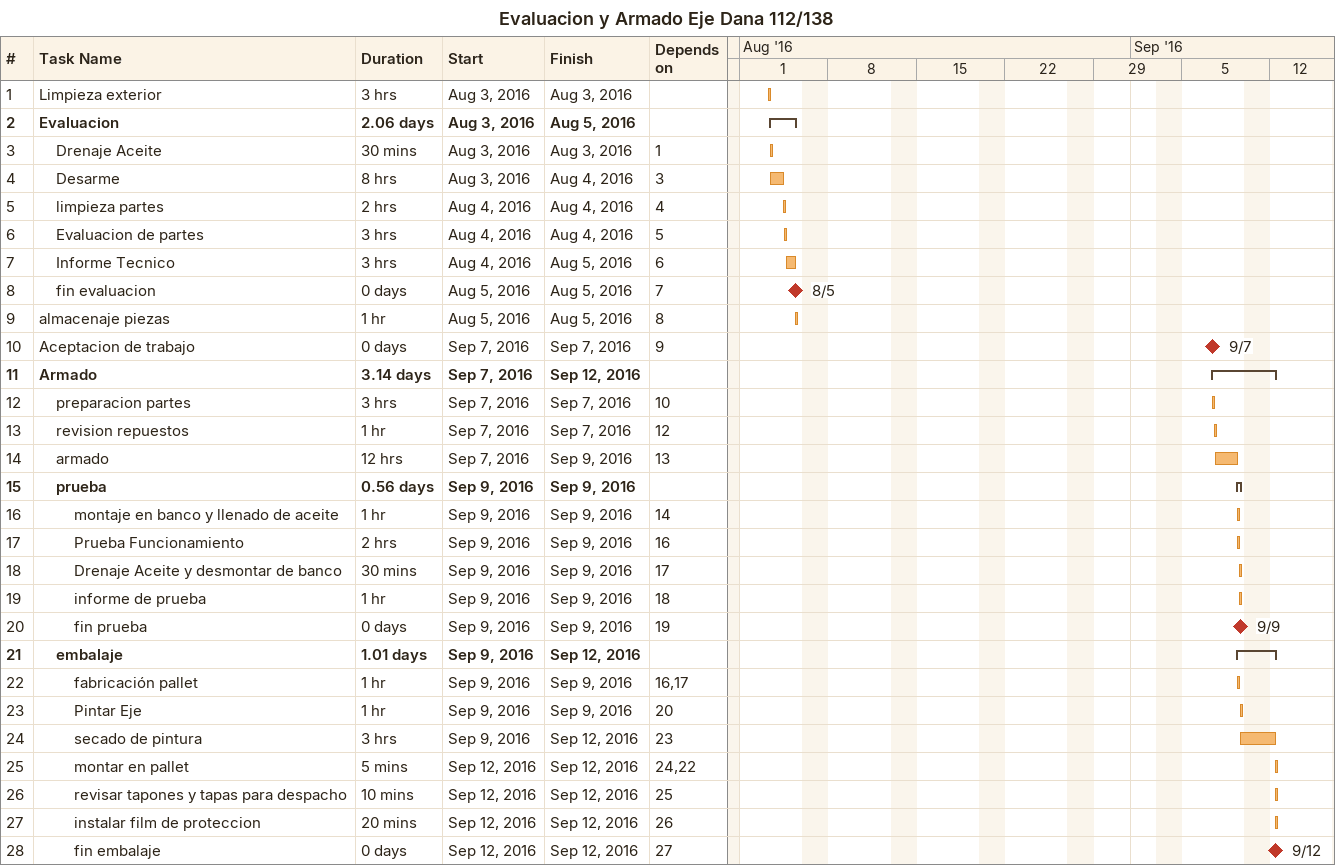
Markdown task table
Evaluacion y Armado Eje Dana 112/138

| ID | Level | Task | Duration | Start | Finish | Predecessors |
|---|---|---|---|---|---|---|
| 1 | 1 | Limpieza exterior | 3h | 2016-08-03 | 2016-08-03 |  |
| 2 | 1 | **Evaluacion** | 2.06d | 2016-08-03 | 2016-08-05 |  |
| 3 | 2 | Drenaje Aceite | 30min | 2016-08-03 | 2016-08-03 | 1 |
| 4 | 2 | Desarme | 8h | 2016-08-03 | 2016-08-04 | 3 |
| 5 | 2 | limpieza partes | 2h | 2016-08-04 | 2016-08-04 | 4 |
| 6 | 2 | Evaluacion de partes | 3h | 2016-08-04 | 2016-08-04 | 5 |
| 7 | 2 | Informe Tecnico | 3h | 2016-08-04 | 2016-08-05 | 6 |
| 8 | 2 | fin evaluacion | 0d | 2016-08-05 | 2016-08-05 | 7 |
| 9 | 1 | almacenaje piezas | 1h | 2016-08-05 | 2016-08-05 | 8 |
| 10 | 1 | Aceptacion de trabajo | 0d | 2016-09-07 | 2016-09-07 | 9 |
| 11 | 1 | **Armado** | 3.14d | 2016-09-07 | 2016-09-12 |  |
| 12 | 2 | preparacion partes | 3h | 2016-09-07 | 2016-09-07 | 10 |
| 13 | 2 | revision repuestos | 1h | 2016-09-07 | 2016-09-07 | 12 |
| 14 | 2 | armado | 12h | 2016-09-07 | 2016-09-09 | 13 |
| 15 | 2 | **prueba** | 0.56d | 2016-09-09 | 2016-09-09 |  |
| 16 | 3 | montaje en banco y llenado de aceite | 1h | 2016-09-09 | 2016-09-09 | 14 |
| 17 | 3 | Prueba Funcionamiento | 2h | 2016-09-09 | 2016-09-09 | 16 |
| 18 | 3 | Drenaje Aceite y desmontar de banco | 30min | 2016-09-09 | 2016-09-09 | 17 |
| 19 | 3 | informe de prueba | 1h | 2016-09-09 | 2016-09-09 | 18 |
| 20 | 3 | fin prueba | 0d | 2016-09-09 | 2016-09-09 | 19 |
| 21 | 2 | **embalaje** | 1.01d | 2016-09-09 | 2016-09-12 |  |
| 22 | 3 | fabricación pallet | 1h | 2016-09-09 | 2016-09-09 | 16, 17 |
| 23 | 3 | Pintar Eje | 1h | 2016-09-09 | 2016-09-09 | 20 |
| 24 | 3 | secado de pintura | 3h | 2016-09-09 | 2016-09-12 | 23 |
| 25 | 3 | montar en pallet | 5min | 2016-09-12 | 2016-09-12 | 24, 22 |
| 26 | 3 | revisar tapones y tapas para despacho | 10min | 2016-09-12 | 2016-09-12 | 25 |
| 27 | 3 | instalar film de proteccion | 20min | 2016-09-12 | 2016-09-12 | 26 |
| 28 | 3 | fin embalaje | 0d | 2016-09-12 | 2016-09-12 | 27 |
